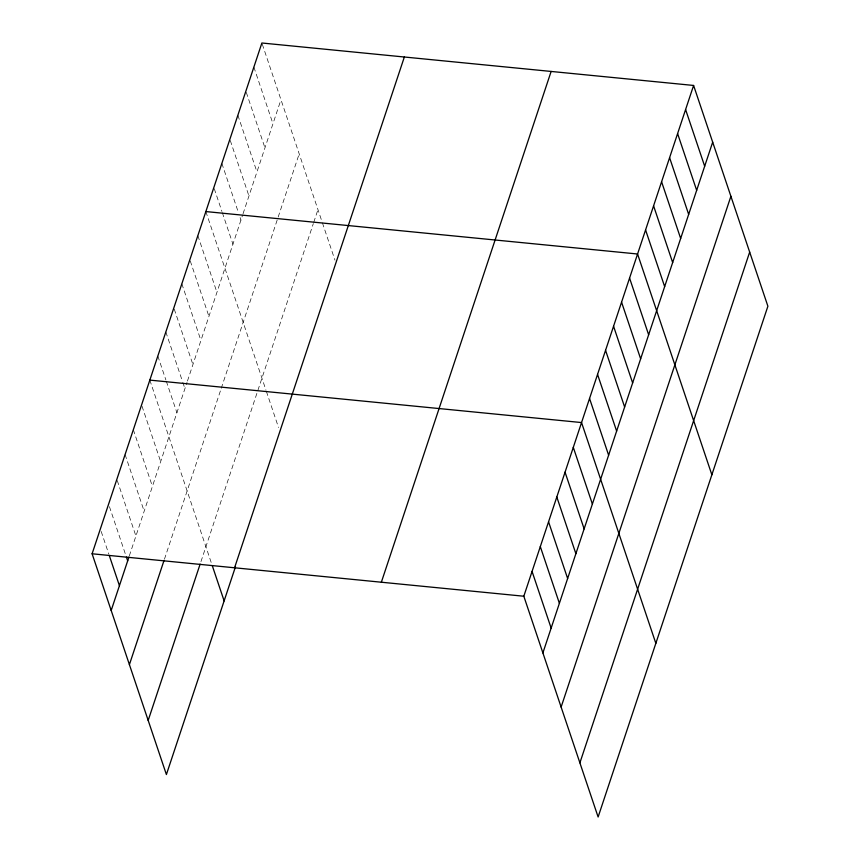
<?xml version="1.0" encoding="UTF-8"?>
<svg xmlns="http://www.w3.org/2000/svg" width="860" height="860" viewBox="0 0 860 860"><rect width="100%" height="100%" fill="white"/><g stroke="black" fill="none" stroke-linecap="round" stroke-linejoin="round"><path stroke-width="0.64" stroke-dasharray="4.3 3.22" d="M129.322 555.893L187.028 382.313M187.448 381.044L242.627 215.022M243.047 213.753L280.962 99.695M164.453 559.183L220.837 389.569M221.256 388.301L299.183 153.843M200.96 561.623L313.33 223.568M313.75 222.299L317.963 209.625M262.311 44.258L322.016 221.665M322.414 222.869L334.97 260.161M253.883 67.08L272.964 123.775M246.304 92.418L264.955 147.855M237.876 115.24L256.957 171.935M230.297 140.578L248.948 196.016M221.869 163.4L238.403 212.538M240.101 217.569L240.95 220.095M214.28 188.738L221.912 211.42M222.342 212.678L232.942 244.175M205.852 211.56L265.987 390.214M266.385 391.418L278.533 427.517M197.854 235.64L216.935 292.335M190.275 260.978L208.926 316.415M181.847 283.8L200.928 340.495M174.268 309.138L192.919 364.575M165.84 331.949L182.374 381.087M182.793 382.356L184.922 388.656M157.831 356.029L165.894 379.969M166.313 381.227L176.913 412.725M149.833 380.109L211.979 564.794M142.007 406.178L160.659 461.616M133.332 429.731L152.413 486.427M125.087 454.542L144.168 511.238M117.272 480.611L135.923 536.049M109.446 506.68L125.979 555.818M101.2 531.491L108.833 554.163"/><path stroke-width="1.29" d="M235.5 566.675L166.399 774.548L92.106 553.775L261.881 43L693.601 85.452L767.894 306.224L598.119 817L523.815 596.227L693.601 85.452M111.187 610.471L128.914 557.13M129.409 664.619L164.045 560.419M148.178 720.411L200.133 564.106M234.565 567.783L404.35 57.007M381.356 582.22L551.131 71.444M542.896 652.923L712.682 142.147M561.118 707.07L730.903 196.295M579.898 762.852L749.673 252.077M205.852 211.56L637.572 254.001L711.865 474.784M149.833 380.109L581.543 422.561L655.836 643.334M92.106 553.775L523.815 596.227M685.592 109.532L704.673 166.227M677.594 133.601L696.664 190.307M669.585 157.681L688.666 214.387M661.576 181.761L680.658 238.456M653.578 205.841L672.66 262.536M645.57 229.921L664.651 286.616M629.563 278.081L648.644 334.776M621.565 302.161L640.646 358.856M613.556 326.241L632.637 382.937M605.558 350.321L624.629 407.017M597.549 374.401L616.631 431.096M589.541 398.481L608.622 455.176M573.297 447.372L592.379 504.067M565.052 472.183L584.134 528.879M556.807 496.983L575.878 553.689M548.551 521.794L567.632 578.49M540.306 546.605L559.387 603.301M532.06 571.416L551.142 628.112M212.388 565.998L224.127 600.893M126.409 557.076L127.678 560.86M109.252 555.431L119.432 585.66"/></g></svg>
